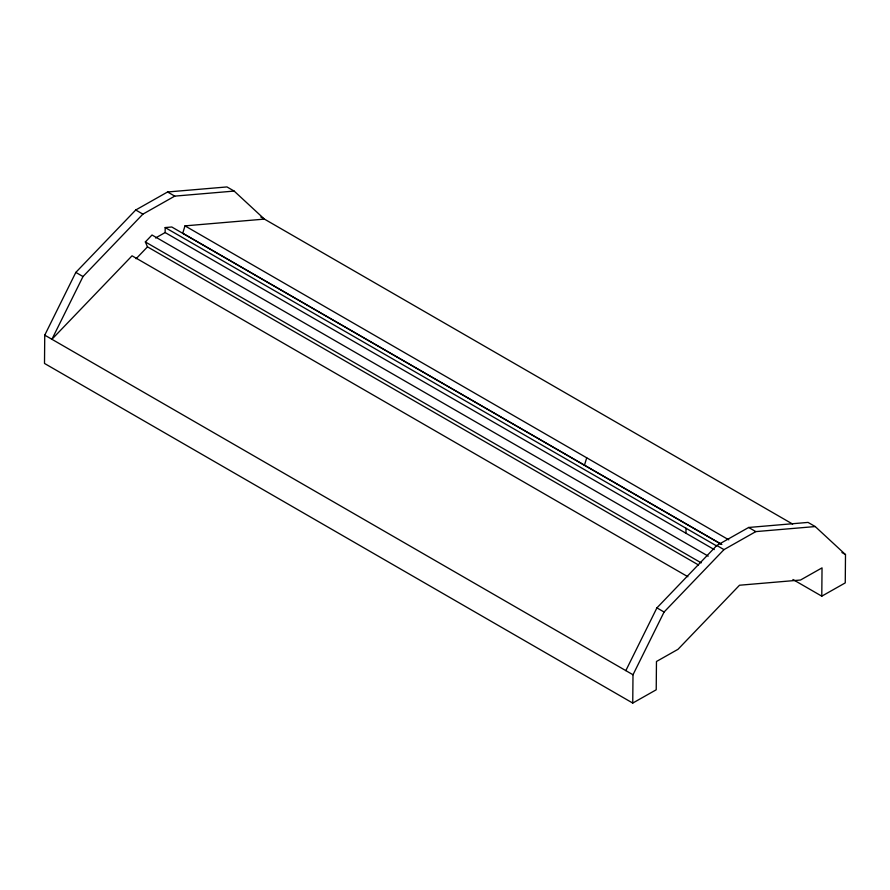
<?xml version="1.0" encoding="UTF-8"?>
<svg xmlns="http://www.w3.org/2000/svg" width="890" height="890" viewBox="0 0 890 890"><rect width="100%" height="100%" fill="white"/><g stroke="black" fill="none" stroke-linecap="round" stroke-linejoin="round"><path stroke-width="1.33" d="M721.723 544.446L182.728 233.269L184.987 225.871L264.419 219.107L234.148 191.072L226.972 186.933L167.576 191.984L135.736 209.995L75.828 272.396L44.745 335.141L44.5 363.443L632.745 703.067L656.219 689.794L656.464 661.493L677.991 649.322L739.512 585.231L800.51 580.035L822.037 567.865L821.781 596.167L792.912 579.501M155.561 237.975L165.139 232.557L165.184 227.562L171.781 226.994L721.623 544.446M632.745 703.067L633.001 674.765L664.085 612.02L723.982 549.62L755.821 531.608L815.218 526.557L845.5 554.592L845.255 582.894L821.781 596.167M685.956 533.244L686.001 528.248M584.463 465.203L586.71 457.816M234.148 191.072L174.752 196.123L142.901 214.134L83.004 276.545L51.92 339.279L132.043 255.808L687.892 576.731M625.826 670.626L656.909 607.881L716.806 545.47L748.657 527.47L808.042 522.408L815.218 526.557M698.539 564.994L147.495 246.853L145.348 241.946L152.012 235.005L708.218 556.128M136.081 258.745L147.495 246.853M260.837 217.038L792.645 524.077M841.918 552.523L845.5 554.592M167.576 191.984L174.752 196.123M748.657 527.47L755.821 531.608M184.987 225.871L728.788 539.83M135.736 209.995L142.901 214.134M716.806 545.47L723.982 549.62M165.184 227.562L716.673 545.959M165.139 232.557L714.269 549.586M145.348 241.946L701.209 562.869M75.828 272.396L83.004 276.545M656.909 607.881L664.085 612.02M44.745 335.141L633.001 674.765"/></g></svg>
